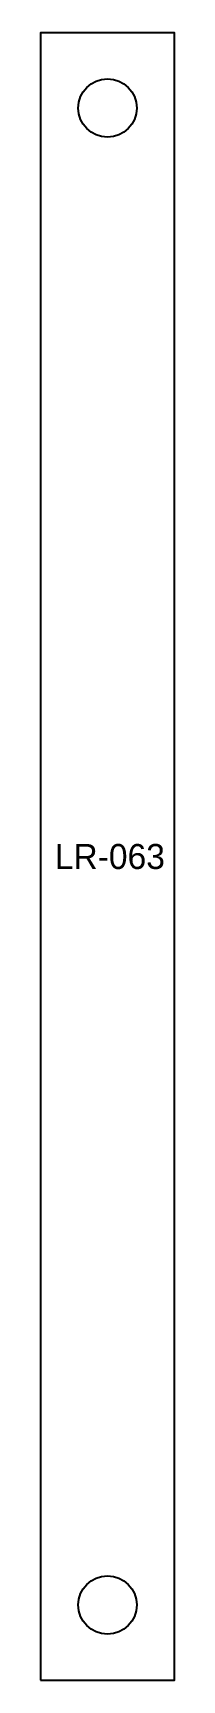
# Model space of a CAD drawing. Header units: millimetres. Extents: x 0 to 16, y 0 to 198.
import ezdxf

# ---------------------------------------------------------------- set-up
doc = ezdxf.new("R2010")
doc.units = ezdxf.units.MM
doc.layers.add('CORTE', color=7, linetype='CONTINUOUS')
doc.layers.add('GRAVACAO', color=3, linetype='CONTINUOUS')

msp = doc.modelspace()

# ---------------------------------------------------------------- linework, layer by layer
at = {"layer": 'CORTE'}
msp.add_lwpolyline([(0, 0), (16, 0), (16, 197.5015), (0, 197.5015)], close=True, dxfattribs=at)
for centre in [(8, 188.5015), (8, 9)]:
    msp.add_circle(centre, 3.5, dxfattribs=at)

# ---------------------------------------------------------------- texts
at = {"layer": 'GRAVACAO'}
msp.add_text('LR-063', height=3, dxfattribs=at).set_placement((1.7, 97.2508))

doc.saveas('drawing.dxf')
